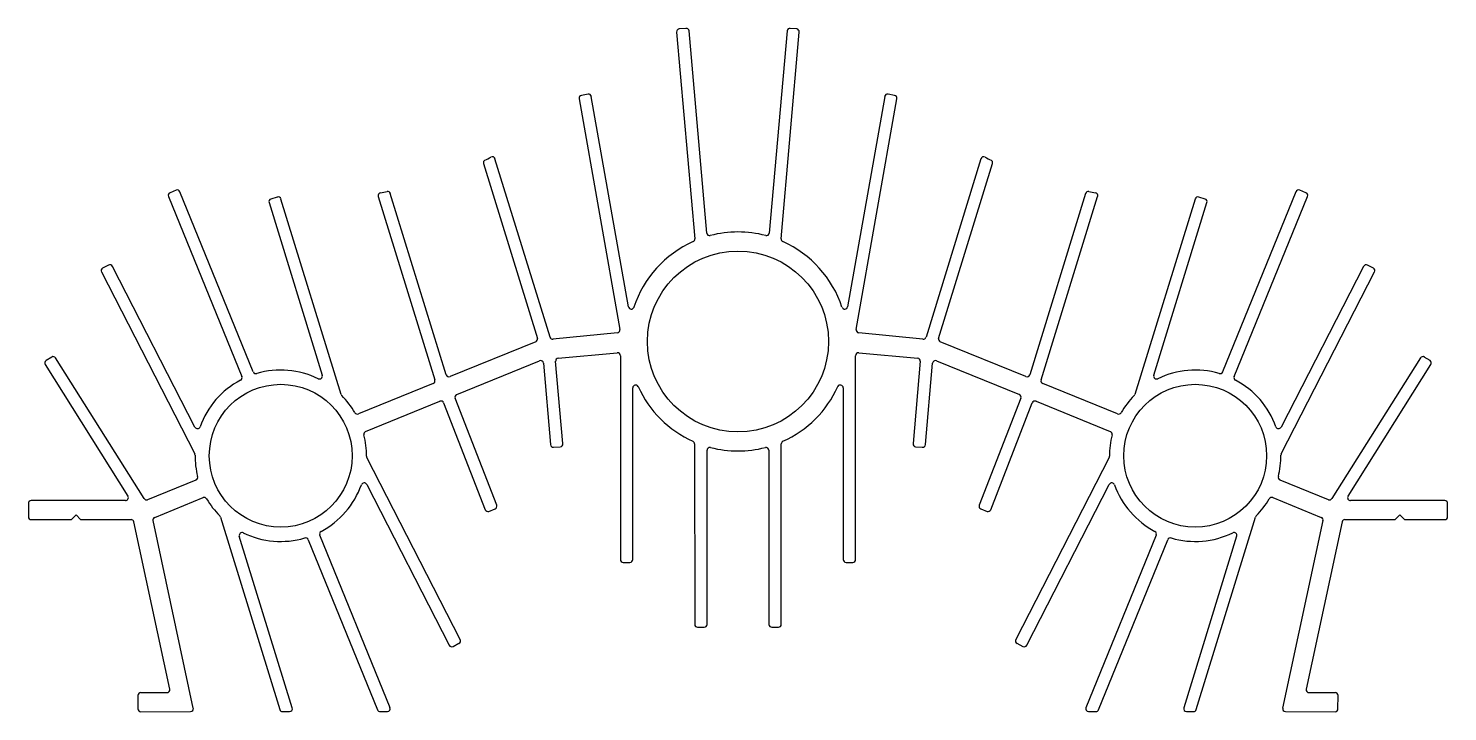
# Model space of a CAD drawing. Extents: x 766 to 915, y 700 to 772.
import ezdxf

# ---------------------------------------------------------------- set-up
doc = ezdxf.new("R2010")
doc.units = 0
doc.layers.get('0').update_dxf_attribs({"linetype": 'CONTINUOUS'})

msp = doc.modelspace()

# ---------------------------------------------------------------- linework, layer by layer
for p, q in [((835.43, 771.79), (834.74, 771.73)), ((847.07, 771.73), (846.37, 771.79)), ((834.46, 771.41), (836.37, 749.7)), ((837.62, 750.3), (835.76, 771.52)), ((846.05, 771.52), (844.19, 750.3)), ((845.44, 749.7), (847.34, 771.41)), ((824.22, 764.41), (828.5, 740.18)), ((825.16, 764.88), (824.47, 764.76)), ((829.4, 742.56), (825.5, 764.64)), ((856.3, 764.64), (852.4, 742.56)), ((853.3, 740.18), (857.58, 764.41)), ((857.34, 764.76), (856.65, 764.88)), ((814.19, 757.6), (819.84, 739.24)), ((821.17, 739.35), (815.39, 758.1)), ((866.41, 758.1), (860.64, 739.35)), ((861.96, 739.24), (867.62, 757.6)), ((781.12, 754.15), (788.82, 735.23)), ((781.93, 754.81), (781.28, 754.54)), ((790.02, 735.72), (782.32, 754.64)), ((792.54, 754.07), (791.87, 753.87)), ((803.14, 754.15), (809.08, 734.87)), ((810.27, 735.41), (804.4, 754.46)), ((877.4, 754.46), (871.53, 735.41)), ((872.72, 734.87), (878.66, 754.15)), ((889.93, 753.87), (889.27, 754.07)), ((899.48, 754.64), (891.78, 735.72)), ((892.99, 735.23), (900.69, 754.15)), ((900.52, 754.54), (899.87, 754.81)), ((791.67, 753.49), (797.26, 735.36)), ((799.24, 733.35), (792.91, 753.87)), ((888.89, 753.87), (882.57, 733.35)), ((884.55, 735.36), (890.13, 753.49)), ((774.82, 746.93), (774.2, 746.61)), ((783.89, 729.92), (775.23, 746.8)), ((906.58, 746.8), (897.92, 729.92)), ((907.61, 746.61), (906.98, 746.93)), ((774.07, 746.21), (783.87, 727.1)), ((897.93, 727.1), (907.74, 746.21)), ((828.24, 739.83), (821.48, 739.14)), ((860.32, 739.14), (853.57, 739.83)), ((819.67, 738.88), (810.67, 735.22)), ((822.03, 737.17), (828.23, 737.72)), ((853.58, 737.72), (859.77, 737.17)), ((871.13, 735.22), (862.14, 738.88)), ((768.16, 736.49), (776.86, 722.66)), ((768.85, 737.27), (768.26, 736.9)), ((778.55, 722.41), (769.26, 737.18)), ((811.37, 733.34), (820.06, 736.88)), ((820.47, 736.63), (821.22, 728.08)), ((822.52, 728.19), (821.76, 736.85)), ((828.55, 737.42), (828.56, 716.01)), ((853.25, 716.01), (853.25, 737.42)), ((860.04, 736.85), (859.28, 728.19)), ((860.58, 728.08), (861.33, 736.63)), ((861.74, 736.88), (870.44, 733.34)), ((912.54, 737.18), (903.26, 722.41)), ((904.95, 722.66), (913.64, 736.49)), ((913.55, 736.9), (912.95, 737.27)), ((808.91, 734.5), (801.06, 731.3)), ((829.86, 716.01), (829.85, 734.04)), ((851.95, 734.04), (851.95, 716.01)), ((880.75, 731.3), (872.9, 734.5)), ((801.81, 729.45), (809.61, 732.63)), ((810, 732.46), (814.36, 721.24)), ((815.57, 721.71), (811.2, 732.95)), ((870.6, 732.95), (866.23, 721.71)), ((867.44, 721.24), (871.8, 732.46)), ((872.2, 732.63), (879.99, 729.45)), ((821.55, 727.8), (822.25, 727.86)), ((836.35, 728.15), (836.36, 709.2)), ((837.66, 709.2), (837.65, 727.48)), ((844.15, 727.48), (844.15, 709.2)), ((845.45, 709.2), (845.45, 728.15)), ((859.56, 727.86), (860.25, 727.8)), ((811.74, 707.61), (801.94, 726.71)), ((879.87, 726.71), (870.06, 707.61)), ((784, 724.36), (778.92, 722.29)), ((902.89, 722.29), (897.81, 724.36)), ((801.92, 723.9), (810.58, 707.02)), ((871.22, 707.02), (879.88, 723.9)), ((766.41, 721.9), (766.41, 720.5)), ((776.6, 722.2), (766.71, 722.2)), ((779.67, 720.44), (784.75, 722.51)), ((814.75, 721.07), (815.4, 721.33)), ((866.4, 721.33), (867.05, 721.07)), ((897.05, 722.51), (902.13, 720.44)), ((915.1, 722.2), (905.2, 722.2)), ((915.4, 720.5), (915.4, 721.9)), ((766.71, 720.2), (770.92, 720.2)), ((770.92, 720.2), (771.41, 720.7)), ((771.41, 720.7), (771.89, 720.2)), ((771.89, 720.2), (777.18, 720.2)), ((781.25, 702.4), (777.47, 719.96)), ((783.72, 700.4), (779.49, 720.1)), ((786.57, 720.46), (792.8, 700.25)), ((889, 700.25), (895.23, 720.46)), ((902.31, 720.1), (898.08, 700.4)), ((904.33, 719.96), (900.56, 702.4)), ((904.62, 720.2), (909.91, 720.2)), ((909.91, 720.2), (910.4, 720.7)), ((910.4, 720.7), (910.89, 720.2)), ((910.89, 720.2), (915.1, 720.2)), ((794.11, 700.43), (788.55, 718.45)), ((804.37, 700.45), (796.99, 718.58)), ((884.81, 718.58), (877.43, 700.45)), ((893.25, 718.45), (887.7, 700.43)), ((795.79, 718.09), (803.06, 700.23)), ((878.74, 700.23), (886.01, 718.09)), ((828.86, 715.71), (829.56, 715.71)), ((852.25, 715.71), (852.95, 715.71)), ((836.66, 708.9), (837.36, 708.9)), ((844.45, 708.9), (845.15, 708.9)), ((810.99, 706.89), (811.61, 707.21)), ((870.19, 707.21), (870.82, 706.89)), ((778.21, 702.03), (780.95, 702.03)), ((900.85, 702.03), (903.6, 702.03)), ((777.91, 701.73), (777.91, 700.33)), ((903.89, 700.33), (903.9, 701.73)), ((778.21, 700.03), (783.43, 700.04)), ((793.09, 700.04), (793.82, 700.04)), ((803.34, 700.04), (804.09, 700.04)), ((877.71, 700.04), (878.47, 700.04)), ((887.99, 700.04), (888.72, 700.04)), ((898.38, 700.04), (903.59, 700.03))]:
    msp.add_line(p, q)
for centre, radius in [((840.9, 738.91), 9.5), ((792.9, 726.91), 7.5), ((888.9, 726.91), 7.5)]:
    msp.add_circle(centre, radius)
for centre, radius, start, end in [((835.46, 771.5), 0.3, 5.0108, 95.0473), ((846.35, 771.5), 0.3, 84.9527, 174.9892), ((834.76, 771.43), 0.3, 95.0473, 185.0108), ((847.04, 771.43), 0.3, 354.9892, 84.9527), ((824.52, 764.46), 0.3, 100.048, 190.0108), ((825.21, 764.59), 0.3, 10.0108, 100.048), ((856.59, 764.59), 0.3, 79.952, 169.9892), ((857.28, 764.46), 0.3, 349.9892, 79.952), ((814.47, 757.68), 0.3, 116.739, 197.12), ((801.1, 784.22), 29.42, 296.739, 298.1108), ((815.11, 758.01), 0.3, 17.12, 118.1108), ((866.7, 758.01), 0.3, 61.8892, 162.88), ((880.7, 784.22), 29.42, 241.8892, 243.261), ((867.33, 757.68), 0.3, 342.88, 63.261), ((781.39, 754.26), 0.3, 112.1426, 202.1427), ((782.04, 754.53), 0.3, 22.1427, 112.1426), ((792.63, 753.79), 0.3, 17.1204, 107.1465), ((803.43, 754.24), 0.3, 100.3364, 197.1203), ((794.66, 802.29), 48.54, 280.3364, 281.1626), ((804.12, 754.37), 0.3, 17.1203, 101.1626), ((877.69, 754.37), 0.3, 78.8374, 162.8797), ((887.14, 802.29), 48.54, 258.8374, 259.6636), ((878.38, 754.24), 0.3, 342.8797, 79.6636), ((889.18, 753.79), 0.3, 72.8535, 162.8796), ((899.76, 754.53), 0.3, 67.8574, 157.8573), ((900.41, 754.26), 0.3, 337.8573, 67.8574), ((791.96, 753.58), 0.3, 107.1465, 197.1204), ((889.85, 753.58), 0.3, 342.8796, 72.8535), ((836.07, 749.67), 0.3, 294.188, 5.0108), ((837.92, 750.32), 0.3, 185.0108, 284.6518), ((840.9, 738.91), 11.5, 75.3482, 104.6518), ((843.89, 750.32), 0.3, 255.3482, 354.9892), ((845.74, 749.67), 0.3, 174.9892, 245.812), ((840.9, 738.91), 11.5, 114.188, 161.7155), ((840.9, 738.91), 11.5, 18.2845, 65.812), ((774.34, 746.34), 0.3, 117.1391, 207.1651), ((774.96, 746.66), 0.3, 27.1651, 117.1391), ((906.85, 746.66), 0.3, 62.8609, 152.8349), ((907.47, 746.34), 0.3, 332.8349, 62.8609), ((829.7, 742.61), 0.3, 190.0108, 341.7155), ((852.11, 742.61), 0.3, 198.2845, 349.9892), ((819.55, 739.16), 0.3, 292.1427, 17.12), ((821.45, 739.44), 0.3, 197.12, 275.8283), ((828.21, 740.13), 0.3, 275.8283, 10.0108), ((853.6, 740.13), 0.3, 169.9892, 264.1717), ((860.35, 739.44), 0.3, 264.1717, 342.88), ((862.25, 739.16), 0.3, 162.88, 247.8573), ((828.25, 737.42), 0.3, 0.0108, 95.0595), ((853.55, 737.42), 0.3, 84.9405, 179.9892), ((768.42, 736.65), 0.3, 122.1659, 212.1651), ((769.01, 737.02), 0.3, 32.1651, 122.1659), ((820.18, 736.6), 0.3, 5.0108, 112.1427), ((822.06, 736.87), 0.3, 95.0595, 185.0108), ((859.74, 736.87), 0.3, 354.9892, 84.9405), ((861.63, 736.6), 0.3, 67.8573, 174.9892), ((912.8, 737.02), 0.3, 57.8341, 147.8349), ((913.39, 736.65), 0.3, 327.8349, 57.8341), ((792.9, 726.91), 9, 118.0057, 160.2081), ((788.54, 735.12), 0.3, 298.0057, 22.1427), ((790.3, 735.83), 0.3, 202.1427, 286.2798), ((792.9, 726.91), 9, 64.0774, 106.2798), ((796.97, 735.27), 0.3, 244.0774, 17.1204), ((808.79, 734.78), 0.3, 292.1427, 17.1203), ((810.56, 735.5), 0.3, 197.1203, 292.1427), ((871.24, 735.5), 0.3, 247.8573, 342.8797), ((873.01, 734.78), 0.3, 162.8797, 247.8573), ((884.83, 735.27), 0.3, 162.8796, 295.9226), ((888.9, 726.91), 9, 73.7202, 115.9226), ((891.51, 735.83), 0.3, 253.7202, 337.8573), ((893.27, 735.12), 0.3, 157.8573, 241.9943), ((888.9, 726.91), 9, 19.7919, 61.9943), ((799.52, 733.44), 0.3, 197.1204, 224.6375), ((792.9, 726.91), 9, 30.1781, 44.6375), ((811.48, 733.06), 0.3, 112.1427, 201.2537), ((830.15, 734.04), 0.3, 24.3645, 180.0108), ((840.9, 738.91), 11.5, 204.3645, 245.742), ((840.9, 738.91), 11.5, 294.258, 335.6355), ((851.65, 734.04), 0.3, 359.9892, 155.6355), ((870.32, 733.06), 0.3, 338.7463, 67.8573), ((888.9, 726.91), 9, 135.3625, 149.8219), ((882.28, 733.44), 0.3, 315.3625, 342.8796), ((809.72, 732.35), 0.3, 21.2537, 112.1427), ((872.08, 732.35), 0.3, 67.8573, 158.7463), ((800.94, 731.58), 0.3, 210.1781, 292.1427), ((880.86, 731.58), 0.3, 247.8573, 329.8219), ((784.15, 730.06), 0.3, 207.1651, 340.2081), ((801.92, 729.17), 0.3, 112.1427, 194.1073), ((792.9, 726.91), 9, 359.648, 14.1073), ((888.9, 726.91), 9, 165.8927, 180.352), ((879.88, 729.17), 0.3, 345.8927, 67.8573), ((897.65, 730.06), 0.3, 199.7919, 332.8349), ((783.6, 726.96), 0.3, 359.6482, 27.1651), ((821.52, 728.1), 0.3, 185.0108, 275.0097), ((822.22, 728.16), 0.3, 275.0097, 5.0108), ((836.05, 728.15), 0.3, 0.0108, 65.742), ((837.95, 727.48), 0.3, 75.5332, 180.0108), ((840.9, 738.91), 11.5, 255.5332, 284.4668), ((843.85, 727.48), 0.3, 359.9892, 104.4668), ((845.75, 728.15), 0.3, 114.258, 179.9892), ((859.58, 728.16), 0.3, 174.9892, 264.9903), ((860.28, 728.1), 0.3, 264.9903, 354.9892), ((898.2, 726.96), 0.3, 152.8349, 180.3518), ((792.9, 726.91), 9, 179.6482, 194.1073), ((802.2, 726.85), 0.3, 179.648, 207.1651), ((879.6, 726.85), 0.3, 332.8349, 0.352), ((888.9, 726.91), 9, 345.8927, 0.3518), ((783.88, 724.64), 0.3, 292.1428, 14.1073), ((897.92, 724.64), 0.3, 165.8927, 247.8572), ((776.6, 722.5), 0.3, 270.0107, 32.1651), ((792.9, 726.91), 9, 298.0057, 340.208), ((801.66, 723.76), 0.3, 27.1651, 160.208), ((880.15, 723.76), 0.3, 19.792, 152.8349), ((888.9, 726.91), 9, 199.792, 241.9943), ((905.2, 722.5), 0.3, 147.8349, 269.9893), ((766.71, 721.9), 0.3, 90.0107, 180.0106), ((778.8, 722.57), 0.3, 212.1651, 292.1428), ((784.86, 722.23), 0.3, 30.1781, 112.1428), ((792.9, 726.91), 9, 210.1781, 224.6372), ((814.64, 721.35), 0.3, 201.2537, 291.2529), ((815.29, 721.61), 0.3, 291.2529, 21.2537), ((866.51, 721.61), 0.3, 158.7463, 248.7471), ((867.16, 721.35), 0.3, 248.7471, 338.7463), ((888.9, 726.91), 9, 315.3628, 329.8219), ((896.94, 722.23), 0.3, 67.8572, 149.8219), ((903, 722.57), 0.3, 247.8572, 327.8349), ((915.1, 721.9), 0.3, 359.9894, 89.9893), ((766.71, 720.5), 0.3, 180.0106, 270.0108), ((777.18, 719.9), 0.3, 12.1203, 90.0125), ((779.78, 720.16), 0.3, 112.1428, 192.1203), ((786.29, 720.37), 0.3, 17.1204, 44.6372), ((895.52, 720.37), 0.3, 135.3628, 162.8796), ((902.02, 720.16), 0.3, 347.8797, 67.8572), ((904.62, 719.9), 0.3, 89.9875, 167.8797), ((915.1, 720.5), 0.3, 269.9892, 359.9894), ((788.84, 718.54), 0.3, 64.0773, 197.1204), ((792.9, 726.91), 9, 244.0773, 286.2796), ((795.51, 717.98), 0.3, 22.1427, 106.2796), ((797.27, 718.7), 0.3, 118.0057, 202.1427), ((884.53, 718.7), 0.3, 337.8573, 61.9943), ((886.29, 717.98), 0.3, 73.7204, 157.8573), ((888.9, 726.91), 9, 253.7204, 295.9227), ((892.97, 718.54), 0.3, 342.8796, 115.9227), ((828.86, 716.01), 0.3, 180.0108, 270.01), ((829.56, 716.01), 0.3, 270.01, 0.0108), ((852.25, 716.01), 0.3, 179.9892, 269.99), ((852.95, 716.01), 0.3, 269.99, 359.9892), ((836.66, 709.2), 0.3, 180.0108, 270.01), ((837.36, 709.2), 0.3, 270.01, 0.0108), ((844.45, 709.2), 0.3, 179.9892, 269.99), ((845.15, 709.2), 0.3, 269.99, 359.9892), ((810.85, 707.15), 0.3, 207.1651, 297.1377), ((811.47, 707.47), 0.3, 297.1377, 27.1651), ((870.33, 707.47), 0.3, 152.8349, 242.8623), ((870.95, 707.15), 0.3, 242.8623, 332.8349), ((778.21, 701.73), 0.3, 90.0108, 180.0112), ((780.95, 702.33), 0.3, 270.0108, 12.1203), ((900.85, 702.33), 0.3, 167.8797, 269.9892), ((903.6, 701.73), 0.3, 359.9888, 89.9892), ((778.21, 700.33), 0.3, 180.0112, 270.0108), ((783.43, 700.34), 0.3, 270.0108, 12.1203), ((793.82, 700.34), 0.3, 270.0107, 17.1204), ((804.09, 700.34), 0.3, 270.0104, 22.1427), ((877.71, 700.34), 0.3, 157.8573, 269.9896), ((887.99, 700.34), 0.3, 162.8796, 269.9893), ((898.38, 700.34), 0.3, 167.8797, 269.9892), ((903.59, 700.33), 0.3, 269.9892, 359.9888), ((793.09, 700.34), 0.3, 197.1204, 270.0107), ((803.34, 700.34), 0.3, 202.1427, 270.0104), ((878.47, 700.34), 0.3, 269.9896, 337.8573), ((888.72, 700.34), 0.3, 269.9893, 342.8796)]:
    msp.add_arc(centre, radius, start, end)

doc.saveas('drawing.dxf')
